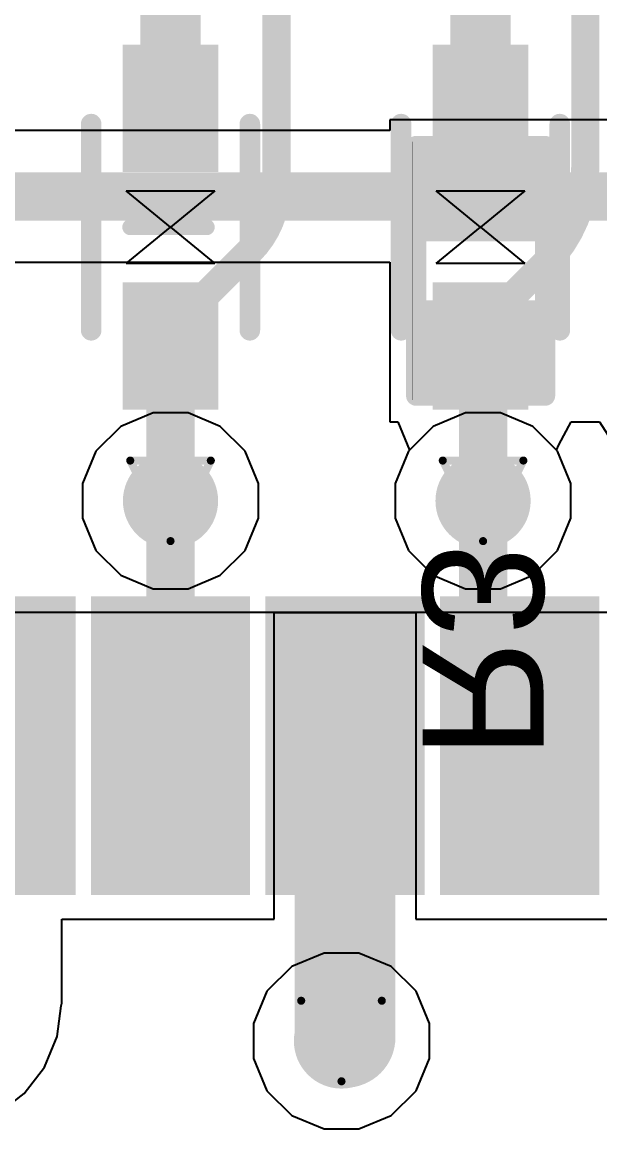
# Model space of a CAD drawing. Header units: inches. Extents: x 0 to 5359, y 0 to 5098.
# Drawn here: x 99.59 to 103.23, y 56.09 to 63.07 of the extents above; entities that cross this region are included whole.
import ezdxf

# ---------------------------------------------------------------- set-up
doc = ezdxf.new("R2010")
doc.units = ezdxf.units.IN
for name, color, linetype in [('Bottom Layer', 5, 'Continuous'), ('Bottom Overlay', 54, 'Continuous'), ('Bottom Paste', 16, 'Continuous'), ('Bottom Solder', 6, 'Continuous'), ('Drill Drawing', 1, 'Continuous'), ('Layer 1', 16, 'Continuous'), ('Layer 2', 76, 'Continuous'), ('Top Layer', 1, 'Continuous'), ('Top Overlay', 2, 'Continuous'), ('Top Paste', 8, 'Continuous'), ('Top Solder', 216, 'Continuous'), ('Via Holes', 16, 'Continuous')]:
    doc.layers.add(name, color=color, linetype=linetype)
doc.styles.add('Arial', font='', dxfattribs={"height": 0.2})
doc.styles.get('Arial').set_extended_font_data('Arial')

# ---------------------------------------------------------------- blocks, each defined once
blk = doc.blocks.new('R___0402_B_171')
at = {"layer": 'Bottom Layer'}
for points in [[(-0.2413, 0.3175), (-0.2413, -0.3175), (-0.6985, -0.3175), (-0.6985, 0.3175)], [(0.6985, 0.3175), (0.6985, -0.3175), (0.2413, -0.3175), (0.2413, 0.3175)]]:
    blk.add_hatch(color=5, dxfattribs=at).paths.add_polyline_path(points)
at = {"layer": 'Bottom Paste'}
for points in [[(-0.2413, 0.3175), (-0.2413, -0.3175), (-0.6985, -0.3175), (-0.6985, 0.3175)], [(0.6985, 0.3175), (0.6985, -0.3175), (0.2413, -0.3175), (0.2413, 0.3175)]]:
    blk.add_hatch(color=16, dxfattribs=at).paths.add_polyline_path(points)
at = {"layer": 'Bottom Solder'}
for points in [[(-0.1863, 0.3725), (-0.1863, -0.3725), (-0.7535, -0.3725), (-0.7535, 0.3725)], [(0.7535, 0.3725), (0.7535, -0.3725), (0.1863, -0.3725), (0.1863, 0.3725)]]:
    blk.add_hatch(color=6, dxfattribs=at).paths.add_polyline_path(points)
at = {"layer": 'Bottom Overlay'}
for points in [[(-0.7874, 0.4064, 0.127, 0.127, 0), (0.7874, 0.4064, 0.127, 0.127, 0)], [(-0.7874, 0.4064, 0.127, 0.127, 0), (-0.7874, -0.4064, 0.127, 0.127, 0)], [(-0.8128, 0.4318, 0.00323, 0.00323, 0), (0.8128, 0.4318, 0.00323, 0.00323, 0)], [(0.7874, 0.4064, 0.127, 0.127, 0), (0.7874, -0.4064, 0.127, 0.127, 0)], [(-0.7874, -0.4064, 0.127, 0.127, 0), (0.7874, -0.4064, 0.127, 0.127, 0)]]:
    blk.add_lwpolyline(points, format="xyseb", dxfattribs=at)
for points in [[(-0.8191, 0.4064, 0.0635, 0.0635, 1), (-0.7556, 0.4064, 0.0635, 0.0635, 1)], [(-0.8191, 0.4064, 0.0635, 0.0635, 1), (-0.7556, 0.4064, 0.0635, 0.0635, 1)], [(-0.8136, 0.4318, 0.00161, 0.00161, 1), (-0.812, 0.4318, 0.00161, 0.00161, 1)], [(0.7556, 0.4064, 0.0635, 0.0635, 1), (0.8191, 0.4064, 0.0635, 0.0635, 1)], [(0.7556, 0.4064, 0.0635, 0.0635, 1), (0.8191, 0.4064, 0.0635, 0.0635, 1)], [(0.812, 0.4318, 0.00161, 0.00161, 1), (0.8136, 0.4318, 0.00161, 0.00161, 1)], [(-0.8191, -0.4064, 0.0635, 0.0635, 1), (-0.7556, -0.4064, 0.0635, 0.0635, 1)], [(-0.8191, -0.4064, 0.0635, 0.0635, 1), (-0.7556, -0.4064, 0.0635, 0.0635, 1)], [(0.7556, -0.4064, 0.0635, 0.0635, 1), (0.8191, -0.4064, 0.0635, 0.0635, 1)], [(0.7556, -0.4064, 0.0635, 0.0635, 1), (0.8191, -0.4064, 0.0635, 0.0635, 1)]]:
    blk.add_lwpolyline(points, format="xyseb", close=True, dxfattribs=at)
blk = doc.blocks.new('5027740891_205')
at = {"layer": 'Top Layer'}
for points in [[(-0.0525, 8.175), (0.7475, 8.175), (0.7475, 6.495), (-0.0525, 6.495)], [(1.0475, 8.175), (1.8475, 8.175), (1.8475, 6.495), (1.0475, 6.495)], [(2.1475, 8.175), (2.9475, 8.175), (2.9475, 6.495), (2.1475, 6.495)], [(3.2475, 8.175), (4.0475, 8.175), (4.0475, 6.495), (3.2475, 6.495)]]:
    blk.add_hatch(color=1, dxfattribs=at).paths.add_polyline_path(points)
at = {"layer": 'Top Paste'}
for points in [[(-0.0525, 8.175), (0.7475, 8.175), (0.7475, 6.495), (-0.0525, 6.495)], [(1.0475, 8.175), (1.8475, 8.175), (1.8475, 6.495), (1.0475, 6.495)], [(2.1475, 8.175), (2.9475, 8.175), (2.9475, 6.495), (2.1475, 6.495)], [(3.2475, 8.175), (4.0475, 8.175), (4.0475, 6.495), (3.2475, 6.495)]]:
    blk.add_hatch(color=8, dxfattribs=at).paths.add_polyline_path(points)
at = {"layer": 'Top Solder'}
for points in [[(-0.1541, 8.2766), (0.8491, 8.2766), (0.8491, 6.3934), (-0.1541, 6.3934)], [(0.9459, 8.2766), (1.9491, 8.2766), (1.9491, 6.3934), (0.9459, 6.3934)], [(2.0459, 8.2766), (3.0491, 8.2766), (3.0491, 6.3934), (2.0459, 6.3934)], [(3.1459, 8.2766), (4.1491, 8.2766), (4.1491, 6.3934), (3.1459, 6.3934)]]:
    blk.add_hatch(color=216, dxfattribs=at).paths.add_polyline_path(points)
blk = doc.blocks.new('SOD_523__B__D____________215')
at = {"layer": 'Top Layer'}
for points in [[(-1.0499, 0.2), (-0.4499, 0.2), (-0.4499, -0.2), (-1.0499, -0.2)], [(1.0499, -0.2), (0.4499, -0.2), (0.4499, 0.2), (1.0499, 0.2)]]:
    blk.add_hatch(color=1, dxfattribs=at).paths.add_polyline_path(points)
at = {"layer": 'Top Paste'}
for points in [[(-1.0499, 0.2), (-0.4499, 0.2), (-0.4499, -0.2), (-1.0499, -0.2)], [(1.0499, -0.2), (0.4499, -0.2), (0.4499, 0.2), (1.0499, 0.2)]]:
    blk.add_hatch(color=8, dxfattribs=at).paths.add_polyline_path(points)
at = {"layer": 'Top Solder'}
for points in [[(-1.1515, 0.3016), (-0.3483, 0.3016), (-0.3483, -0.3016), (-1.1515, -0.3016)], [(1.1515, -0.3016), (0.3483, -0.3016), (0.3483, 0.3016), (1.1515, 0.3016)]]:
    blk.add_hatch(color=216, dxfattribs=at).paths.add_polyline_path(points)
at = {"layer": 'Top Overlay'}
for p, q in [((-0.2286, -0.2794), (-0.2286, 0.2794)), ((-0.2286, 0.2794), (0, 0)), ((0, 0), (0.2286, 0.2794)), ((0.2286, 0.2794), (0.2286, -0.2794)), ((0, 0), (-0.2286, -0.2794)), ((0, 0), (0, 0)), ((0.2286, -0.2794), (0, 0)), ((0, 0), (0, 0))]:
    blk.add_line(p, q, dxfattribs=at)
for points in [[(0.65, 0.5, 0.13, 0.13, 0), (-0.65, 0.5, 0.13, 0.13, 0)], [(0, -0.254, 0.1, 0.1, 0), (0, 0.2286, 0.1, 0.1, 0)], [(0.65, -0.5, 0.13, 0.13, 0), (-0.65, -0.5, 0.13, 0.13, 0)]]:
    blk.add_lwpolyline(points, format="xyseb", dxfattribs=at)
for points in [[(-0.6825, 0.5, 0.065, 0.065, 1), (-0.6175, 0.5, 0.065, 0.065, 1)], [(0.6175, 0.5, 0.065, 0.065, 1), (0.6825, 0.5, 0.065, 0.065, 1)], [(-0.025, 0.2286, 0.05, 0.05, 1), (0.025, 0.2286, 0.05, 0.05, 1)], [(-0.025, -0.254, 0.05, 0.05, 1), (0.025, -0.254, 0.05, 0.05, 1)], [(-0.6825, -0.5, 0.065, 0.065, 1), (-0.6175, -0.5, 0.065, 0.065, 1)], [(0.6175, -0.5, 0.065, 0.065, 1), (0.6825, -0.5, 0.065, 0.065, 1)]]:
    blk.add_lwpolyline(points, format="xyseb", close=True, dxfattribs=at)
blk = doc.blocks.new('SOD_523__B__D____________217')
at = {"layer": 'Top Layer'}
for points in [[(-1.0499, 0.2), (-0.4499, 0.2), (-0.4499, -0.2), (-1.0499, -0.2)], [(1.0499, -0.2), (0.4499, -0.2), (0.4499, 0.2), (1.0499, 0.2)]]:
    blk.add_hatch(color=1, dxfattribs=at).paths.add_polyline_path(points)
at = {"layer": 'Top Paste'}
for points in [[(-1.0499, 0.2), (-0.4499, 0.2), (-0.4499, -0.2), (-1.0499, -0.2)], [(1.0499, -0.2), (0.4499, -0.2), (0.4499, 0.2), (1.0499, 0.2)]]:
    blk.add_hatch(color=8, dxfattribs=at).paths.add_polyline_path(points)
at = {"layer": 'Top Solder'}
for points in [[(-1.1515, 0.3016), (-0.3483, 0.3016), (-0.3483, -0.3016), (-1.1515, -0.3016)], [(1.1515, -0.3016), (0.3483, -0.3016), (0.3483, 0.3016), (1.1515, 0.3016)]]:
    blk.add_hatch(color=216, dxfattribs=at).paths.add_polyline_path(points)
at = {"layer": 'Top Overlay'}
for p, q in [((-0.2286, -0.2794), (-0.2286, 0.2794)), ((-0.2286, 0.2794), (0, 0)), ((0, 0), (0.2286, 0.2794)), ((0.2286, 0.2794), (0.2286, -0.2794)), ((0, 0), (-0.2286, -0.2794)), ((0, 0), (0, 0)), ((0.2286, -0.2794), (0, 0)), ((0, 0), (0, 0))]:
    blk.add_line(p, q, dxfattribs=at)
for points in [[(0.65, 0.5, 0.13, 0.13, 0), (-0.65, 0.5, 0.13, 0.13, 0)], [(0, -0.254, 0.1, 0.1, 0), (0, 0.2286, 0.1, 0.1, 0)], [(0.65, -0.5, 0.13, 0.13, 0), (-0.65, -0.5, 0.13, 0.13, 0)]]:
    blk.add_lwpolyline(points, format="xyseb", dxfattribs=at)
for points in [[(-0.6825, 0.5, 0.065, 0.065, 1), (-0.6175, 0.5, 0.065, 0.065, 1)], [(0.6175, 0.5, 0.065, 0.065, 1), (0.6825, 0.5, 0.065, 0.065, 1)], [(-0.025, 0.2286, 0.05, 0.05, 1), (0.025, 0.2286, 0.05, 0.05, 1)], [(-0.025, -0.254, 0.05, 0.05, 1), (0.025, -0.254, 0.05, 0.05, 1)], [(-0.6825, -0.5, 0.065, 0.065, 1), (-0.6175, -0.5, 0.065, 0.065, 1)], [(0.6175, -0.5, 0.065, 0.065, 1), (0.6825, -0.5, 0.065, 0.065, 1)]]:
    blk.add_lwpolyline(points, format="xyseb", close=True, dxfattribs=at)

msp = doc.modelspace()

# ---------------------------------------------------------------- hatches: boundary and pattern name
at = {"layer": 'Bottom Layer'}
h = msp.add_hatch(color=5, dxfattribs=at)
edge = h.paths.add_edge_path()
edge.add_arc((100.5225, 60.0486), 0.3, 0, 360)
h = msp.add_hatch(color=5, dxfattribs=at)
edge = h.paths.add_edge_path()
edge.add_arc((102.4922, 60.0486), 0.3, 0, 360)
h = msp.add_hatch(color=5, dxfattribs=at)
edge = h.paths.add_edge_path()
edge.add_arc((101.6, 56.642), 0.3, 0, 360)
at = {"layer": 'Layer 1'}
h = msp.add_hatch(color=16, dxfattribs=at)
edge = h.paths.add_edge_path()
edge.add_arc((100.5225, 60.0486), 0.3, 0, 360)
h = msp.add_hatch(color=16, dxfattribs=at)
edge = h.paths.add_edge_path()
edge.add_arc((102.4922, 60.0486), 0.3, 0, 360)
h = msp.add_hatch(color=16, dxfattribs=at)
edge = h.paths.add_edge_path()
edge.add_arc((101.6, 56.642), 0.3, 0, 360)
at = {"layer": 'Layer 2'}
h = msp.add_hatch(color=76, dxfattribs=at)
edge = h.paths.add_edge_path()
edge.add_arc((100.5225, 60.0486), 0.3, 0, 360)
h = msp.add_hatch(color=76, dxfattribs=at)
edge = h.paths.add_edge_path()
edge.add_arc((102.4922, 60.0486), 0.3, 0, 360)
h = msp.add_hatch(color=76, dxfattribs=at)
edge = h.paths.add_edge_path()
edge.add_arc((101.6, 56.642), 0.3, 0, 360)
at = {"layer": 'Top Layer'}
h = msp.add_hatch(color=1, dxfattribs=at)
edge = h.paths.add_edge_path()
edge.add_arc((100.5225, 60.0486), 0.3, 0, 360)
h = msp.add_hatch(color=1, dxfattribs=at)
edge = h.paths.add_edge_path()
edge.add_arc((102.4922, 60.0486), 0.3, 0, 360)
h = msp.add_hatch(color=1, dxfattribs=at)
edge = h.paths.add_edge_path()
edge.add_arc((101.6, 56.642), 0.3, 0, 360)
at = {"layer": 'Via Holes'}
h = msp.add_hatch(color=7, dxfattribs=at)
edge = h.paths.add_edge_path()
edge.add_arc((100.5225, 60.0486), 0.15, 0, 360)
h = msp.add_hatch(color=7, dxfattribs=at)
edge = h.paths.add_edge_path()
edge.add_arc((102.4922, 60.0486), 0.15, 0, 360)
h = msp.add_hatch(color=7, dxfattribs=at)
edge = h.paths.add_edge_path()
edge.add_arc((101.6, 56.642), 0.15, 0, 360)

# ---------------------------------------------------------------- linework, layer by layer
at = {"layer": 'Bottom Layer'}
for p, q in [((103.0484, 62.4513), (101.9054, 62.4513)), ((101.9054, 62.4513), (101.9054, 62.383)), ((103.2256, 62.4513), (103.0484, 62.4513)), ((103.0484, 62.4513), (103.0484, 62.4513)), ((104.3686, 62.4513), (103.2256, 62.4513)), ((103.2256, 62.4513), (103.2256, 62.4513)), ((101.9054, 62.383), (99.1534, 62.383)), ((99.1534, 61.5543), (101.9054, 61.5543)), ((101.9054, 61.5543), (101.9054, 60.5463)), ((100.4123, 60.6026), (100.2086, 60.5183)), ((100.6327, 60.6026), (100.4123, 60.6026)), ((100.8363, 60.5183), (100.6327, 60.6026)), ((100.2086, 60.5183), (100.0528, 60.3624)), ((100.9921, 60.3624), (100.8363, 60.5183)), ((101.9054, 60.5463), (101.955, 60.5463)), ((101.955, 60.5463), (102.0286, 60.3685)), ((102.9694, 60.4012), (103.0484, 60.5463)), ((103.0484, 60.5463), (103.2256, 60.5463)), ((103.2256, 60.5463), (103.3167, 60.4062)), ((102.9558, 60.3685), (102.9694, 60.4012)), ((100.0528, 60.3624), (99.9685, 60.1588)), ((101.0765, 60.1588), (100.9921, 60.3624)), ((102.0225, 60.3624), (101.9382, 60.1588)), ((102.0286, 60.3685), (102.0225, 60.3624)), ((102.9619, 60.3624), (102.9558, 60.3685)), ((103.0462, 60.1588), (102.9619, 60.3624)), ((99.9685, 60.1588), (99.9685, 59.9384)), ((101.0765, 59.9384), (101.0765, 60.1588)), ((101.9382, 60.1588), (101.9382, 59.9384)), ((103.0462, 59.9384), (103.0462, 60.1588)), ((99.9685, 59.9384), (100.0528, 59.7348)), ((100.9921, 59.7348), (101.0765, 59.9384)), ((101.9382, 59.9384), (102.0225, 59.7348)), ((102.9619, 59.7348), (103.0462, 59.9384)), ((100.0528, 59.7348), (100.2086, 59.5789)), ((100.8363, 59.5789), (100.9921, 59.7348)), ((102.0225, 59.7348), (102.1784, 59.5789)), ((102.806, 59.5789), (102.9619, 59.7348)), ((100.2086, 59.5789), (100.4123, 59.4946)), ((100.6327, 59.4946), (100.8363, 59.5789)), ((102.1784, 59.5789), (102.382, 59.4946)), ((102.6024, 59.4946), (102.806, 59.5789)), ((100.4123, 59.4946), (100.6327, 59.4946)), ((102.382, 59.4946), (102.6024, 59.4946))]:
    msp.add_line(p, q, dxfattribs=at)
for points in [[(95.9174, 61.9687, 0.3048, 0.3048, 0), (102.4769, 61.9687, 0.3048, 0.3048, 0)], [(102.4769, 61.9687, 0.3048, 0.3048, 0), (105.1179, 61.9687, 0.3048, 0.3048, 0)], [(102.4922, 60.9019, 0.2032, 0.2032, 0), (102.6192, 61.0289, 0.2032, 0.2032, 0)], [(102.6192, 61.0289, 0.2032, 0.2032, 0), (102.6801, 61.0289, 0.2032, 0.2032, 0)], [(102.4922, 60.0486, 0.254, 0.254, 0), (102.4922, 60.9019, 0.254, 0.254, 0)]]:
    msp.add_lwpolyline(points, format="xyseb", dxfattribs=at)
for points in [[(102.4007, 61.9687, 0.1524, 0.1524, 1), (102.5531, 61.9687, 0.1524, 0.1524, 1)], [(102.4007, 61.9687, 0.1524, 0.1524, 1), (102.5531, 61.9687, 0.1524, 0.1524, 1)], [(102.5684, 61.0289, 0.1016, 0.1016, 1), (102.67, 61.0289, 0.1016, 0.1016, 1)], [(102.5684, 61.0289, 0.1016, 0.1016, 1), (102.67, 61.0289, 0.1016, 0.1016, 1)], [(102.6293, 61.0289, 0.1016, 0.1016, 1), (102.7309, 61.0289, 0.1016, 0.1016, 1)], [(102.4287, 60.9019, 0.127, 0.127, 1), (102.5557, 60.9019, 0.127, 0.127, 1)], [(102.4414, 60.9019, 0.1016, 0.1016, 1), (102.543, 60.9019, 0.1016, 0.1016, 1)], [(102.4287, 60.0486, 0.127, 0.127, 1), (102.5557, 60.0486, 0.127, 0.127, 1)]]:
    msp.add_lwpolyline(points, format="xyseb", close=True, dxfattribs=at)
at = {"layer": 'Drill Drawing'}
for points in [[(100.2685, 60.3026, 0.0508, 0.0508, 0), (100.7765, 60.3026, 0.0508, 0.0508, 0)], [(100.2685, 60.3026, 0.0508, 0.0508, 0), (100.5225, 59.7946, 0.0508, 0.0508, 0)], [(100.5225, 59.7946, 0.0508, 0.0508, 0), (100.7765, 60.3026, 0.0508, 0.0508, 0)], [(102.2382, 60.3026, 0.0508, 0.0508, 0), (102.7462, 60.3026, 0.0508, 0.0508, 0)], [(102.2382, 60.3026, 0.0508, 0.0508, 0), (102.4922, 59.7946, 0.0508, 0.0508, 0)], [(102.4922, 59.7946, 0.0508, 0.0508, 0), (102.7462, 60.3026, 0.0508, 0.0508, 0)], [(101.346, 56.896, 0.0508, 0.0508, 0), (101.854, 56.896, 0.0508, 0.0508, 0)], [(101.346, 56.896, 0.0508, 0.0508, 0), (101.6, 56.388, 0.0508, 0.0508, 0)], [(101.6, 56.388, 0.0508, 0.0508, 0), (101.854, 56.896, 0.0508, 0.0508, 0)]]:
    msp.add_lwpolyline(points, format="xyseb", dxfattribs=at)
for points in [[(100.2558, 60.3026, 0.0254, 0.0254, 1), (100.2812, 60.3026, 0.0254, 0.0254, 1)], [(100.2558, 60.3026, 0.0254, 0.0254, 1), (100.2812, 60.3026, 0.0254, 0.0254, 1)], [(100.7638, 60.3026, 0.0254, 0.0254, 1), (100.7892, 60.3026, 0.0254, 0.0254, 1)], [(100.7638, 60.3026, 0.0254, 0.0254, 1), (100.7892, 60.3026, 0.0254, 0.0254, 1)], [(102.2255, 60.3026, 0.0254, 0.0254, 1), (102.2509, 60.3026, 0.0254, 0.0254, 1)], [(102.2255, 60.3026, 0.0254, 0.0254, 1), (102.2509, 60.3026, 0.0254, 0.0254, 1)], [(102.7335, 60.3026, 0.0254, 0.0254, 1), (102.7589, 60.3026, 0.0254, 0.0254, 1)], [(102.7335, 60.3026, 0.0254, 0.0254, 1), (102.7589, 60.3026, 0.0254, 0.0254, 1)], [(100.5098, 59.7946, 0.0254, 0.0254, 1), (100.5352, 59.7946, 0.0254, 0.0254, 1)], [(100.5098, 59.7946, 0.0254, 0.0254, 1), (100.5352, 59.7946, 0.0254, 0.0254, 1)], [(102.4795, 59.7946, 0.0254, 0.0254, 1), (102.5049, 59.7946, 0.0254, 0.0254, 1)], [(102.4795, 59.7946, 0.0254, 0.0254, 1), (102.5049, 59.7946, 0.0254, 0.0254, 1)], [(101.3333, 56.896, 0.0254, 0.0254, 1), (101.3587, 56.896, 0.0254, 0.0254, 1)], [(101.3333, 56.896, 0.0254, 0.0254, 1), (101.3587, 56.896, 0.0254, 0.0254, 1)], [(101.8413, 56.896, 0.0254, 0.0254, 1), (101.8667, 56.896, 0.0254, 0.0254, 1)], [(101.8413, 56.896, 0.0254, 0.0254, 1), (101.8667, 56.896, 0.0254, 0.0254, 1)], [(101.5873, 56.388, 0.0254, 0.0254, 1), (101.6127, 56.388, 0.0254, 0.0254, 1)], [(101.5873, 56.388, 0.0254, 0.0254, 1), (101.6127, 56.388, 0.0254, 0.0254, 1)]]:
    msp.add_lwpolyline(points, format="xyseb", close=True, dxfattribs=at)
at = {"layer": 'Layer 1'}
for p, q in [((100.4123, 60.6026), (100.2086, 60.5183)), ((100.6327, 60.6026), (100.4123, 60.6026)), ((100.8363, 60.5183), (100.6327, 60.6026)), ((102.382, 60.6026), (102.1784, 60.5183)), ((102.6024, 60.6026), (102.382, 60.6026)), ((102.806, 60.5183), (102.6024, 60.6026)), ((100.2086, 60.5183), (100.0528, 60.3624)), ((100.9921, 60.3624), (100.8363, 60.5183)), ((102.1784, 60.5183), (102.0225, 60.3624)), ((102.9619, 60.3624), (102.806, 60.5183)), ((100.0528, 60.3624), (99.9685, 60.1588)), ((101.0765, 60.1588), (100.9921, 60.3624)), ((102.0225, 60.3624), (101.9382, 60.1588)), ((103.0462, 60.1588), (102.9619, 60.3624)), ((99.9685, 60.1588), (99.9685, 59.9384)), ((101.0765, 59.9384), (101.0765, 60.1588)), ((101.9382, 60.1588), (101.9382, 59.9384)), ((103.0462, 59.9384), (103.0462, 60.1588)), ((99.9685, 59.9384), (100.0528, 59.7348)), ((100.9921, 59.7348), (101.0765, 59.9384)), ((101.9382, 59.9384), (102.0225, 59.7348)), ((102.9619, 59.7348), (103.0462, 59.9384)), ((100.0528, 59.7348), (100.2086, 59.5789)), ((100.8363, 59.5789), (100.9921, 59.7348)), ((102.0225, 59.7348), (102.1784, 59.5789)), ((102.806, 59.5789), (102.9619, 59.7348)), ((100.2086, 59.5789), (100.4123, 59.4946)), ((100.6327, 59.4946), (100.8363, 59.5789)), ((102.1784, 59.5789), (102.382, 59.4946)), ((102.6024, 59.4946), (102.806, 59.5789)), ((100.4123, 59.4946), (100.6327, 59.4946)), ((102.382, 59.4946), (102.6024, 59.4946))]:
    msp.add_line(p, q, dxfattribs=at)
at = {"layer": 'Layer 2'}
for p, q in [((100.4123, 60.6026), (100.2086, 60.5183)), ((100.6327, 60.6026), (100.4123, 60.6026)), ((100.8363, 60.5183), (100.6327, 60.6026)), ((102.382, 60.6026), (102.1784, 60.5183)), ((102.6024, 60.6026), (102.382, 60.6026)), ((102.806, 60.5183), (102.6024, 60.6026)), ((100.2086, 60.5183), (100.0528, 60.3624)), ((100.9921, 60.3624), (100.8363, 60.5183)), ((102.1784, 60.5183), (102.0225, 60.3624)), ((102.9619, 60.3624), (102.806, 60.5183)), ((100.0528, 60.3624), (99.9685, 60.1588)), ((101.0765, 60.1588), (100.9921, 60.3624)), ((102.0225, 60.3624), (101.9382, 60.1588)), ((103.0462, 60.1588), (102.9619, 60.3624)), ((99.9685, 60.1588), (99.9685, 59.9384)), ((101.0765, 59.9384), (101.0765, 60.1588)), ((101.9382, 60.1588), (101.9382, 59.9384)), ((103.0462, 59.9384), (103.0462, 60.1588)), ((99.9685, 59.9384), (100.0528, 59.7348)), ((100.9921, 59.7348), (101.0765, 59.9384)), ((101.9382, 59.9384), (102.0225, 59.7348)), ((102.9619, 59.7348), (103.0462, 59.9384)), ((100.0528, 59.7348), (100.2086, 59.5789)), ((100.8363, 59.5789), (100.9921, 59.7348)), ((102.0225, 59.7348), (102.1784, 59.5789)), ((102.806, 59.5789), (102.9619, 59.7348)), ((100.2086, 59.5789), (100.4123, 59.4946)), ((100.6327, 59.4946), (100.8363, 59.5789)), ((102.1784, 59.5789), (102.382, 59.4946)), ((102.6024, 59.4946), (102.806, 59.5789)), ((100.4123, 59.4946), (100.6327, 59.4946)), ((102.382, 59.4946), (102.6024, 59.4946)), ((101.4898, 57.196), (101.2862, 57.1117)), ((101.7102, 57.196), (101.4898, 57.196)), ((101.9138, 57.1117), (101.7102, 57.196)), ((101.2862, 57.1117), (101.1303, 56.9558)), ((102.0697, 56.9558), (101.9138, 57.1117)), ((101.1303, 56.9558), (101.046, 56.7522)), ((102.154, 56.7522), (102.0697, 56.9558)), ((101.046, 56.7522), (101.046, 56.5318)), ((102.154, 56.5318), (102.154, 56.7522)), ((101.046, 56.5318), (101.1303, 56.3282)), ((102.0697, 56.3282), (102.154, 56.5318)), ((101.1303, 56.3282), (101.2862, 56.1723)), ((101.9138, 56.1723), (102.0697, 56.3282)), ((101.2862, 56.1723), (101.4898, 56.088)), ((101.7102, 56.088), (101.9138, 56.1723)), ((101.4898, 56.088), (101.7102, 56.088))]:
    msp.add_line(p, q, dxfattribs=at)
at = {"layer": 'Top Layer'}
for p, q in [((104.4515, 59.345), (94.1438, 59.345)), ((101.1765, 57.411), (101.1765, 59.345)), ((101.1765, 59.345), (102.0685, 59.345)), ((102.0685, 59.345), (102.0685, 57.411)), ((99.8368, 56.8797), (99.8368, 57.411)), ((99.8368, 57.411), (101.1765, 57.411)), ((102.0685, 57.411), (104.4765, 57.411)), ((99.8083, 56.6713), (99.8336, 56.8636)), ((99.8336, 56.8636), (99.8368, 56.8797)), ((99.7279, 56.4772), (99.8083, 56.6713)), ((99.6, 56.3105), (99.7279, 56.4772)), ((99.4333, 56.1826), (99.6, 56.3105))]:
    msp.add_line(p, q, dxfattribs=at)
for points in [[(103.1366, 62.1563, 0.1778, 0.1778, 0), (103.1366, 68.542, 0.1778, 0.1778, 0)], [(101.1908, 62.0308, 0.1778, 0.1778, 0), (101.1908, 68.1764, 0.1778, 0.1778, 0)], [(100.5225, 62.5242, 0.381, 0.381, 0), (100.5225, 64.008, 0.381, 0.381, 0)], [(102.4758, 62.5242, 0.381, 0.381, 0), (102.4758, 64.008, 0.381, 0.381, 0)], [(103.1366, 62.1563, 0.1778, 0.1778, -0.198912), (102.8833, 61.5446, 0.1778, 0.1778, 0)], [(101.1908, 62.0308, 0.1778, 0.1778, -0.198722), (101.0228, 61.6247, 0.1778, 0.1778, 0)], [(100.5225, 61.1244, 0.1778, 0.1778, 0), (101.0225, 61.6244, 0.1778, 0.1778, 0)], [(101.0228, 61.6247, 0.1778, 0.1778, -0.000183), (101.0225, 61.6244, 0.1778, 0.1778, 0)], [(102.4631, 61.1244, 0.1778, 0.1778, 0), (102.8833, 61.5446, 0.1778, 0.1778, 0)], [(100.5225, 61.0244, 0.1778, 0.1778, 0), (100.5225, 61.1244, 0.1778, 0.1778, 0)], [(102.4631, 61.0244, 0.1778, 0.1778, 0), (102.4631, 61.1244, 0.1778, 0.1778, 0)], [(100.5225, 60.0486, 0.3048, 0.3048, 0), (100.5225, 61.0244, 0.3048, 0.3048, 0)], [(102.4922, 60.0486, 0.3048, 0.3048, 0), (102.4922, 60.9952, 0.3048, 0.3048, 0)], [(102.4631, 61.0244, 0.1778, 0.1778, 0), (102.4922, 60.9952, 0.1778, 0.1778, 0)], [(100.5225, 58.505, 0.3048, 0.3048, 0), (100.5225, 60.0486, 0.3048, 0.3048, 0)], [(102.4922, 58.7353, 0.3048, 0.3048, 0), (102.4922, 60.0486, 0.3048, 0.3048, 0)], [(101.6225, 56.6645, 0.635, 0.635, 0), (101.6225, 58.505, 0.635, 0.635, 0)], [(102.4922, 58.7353, 0.1778, 0.1778, 0), (102.7225, 58.505, 0.1778, 0.1778, 0)]]:
    msp.add_lwpolyline(points, format="xyseb", dxfattribs=at)
for points in [[(100.4272, 62.5242, 0.1905, 0.1905, 1), (100.6177, 62.5242, 0.1905, 0.1905, 1)], [(102.3805, 62.5242, 0.1905, 0.1905, 1), (102.571, 62.5242, 0.1905, 0.1905, 1)], [(103.0922, 62.1563, 0.0889, 0.0889, 1), (103.1811, 62.1563, 0.0889, 0.0889, 1)], [(103.0922, 62.1563, 0.0889, 0.0889, 1), (103.1811, 62.1563, 0.0889, 0.0889, 1)], [(101.1464, 62.0308, 0.0889, 0.0889, 1), (101.2353, 62.0308, 0.0889, 0.0889, 1)], [(101.1464, 62.0308, 0.0889, 0.0889, 1), (101.2353, 62.0308, 0.0889, 0.0889, 1)], [(100.978, 61.6244, 0.0889, 0.0889, 1), (101.0669, 61.6244, 0.0889, 0.0889, 1)], [(100.978, 61.6244, 0.0889, 0.0889, 1), (101.0669, 61.6244, 0.0889, 0.0889, 1)], [(100.9783, 61.6247, 0.0889, 0.0889, 1), (101.0672, 61.6247, 0.0889, 0.0889, 1)], [(100.9783, 61.6247, 0.0889, 0.0889, 1), (101.0672, 61.6247, 0.0889, 0.0889, 1)], [(102.8388, 61.5446, 0.0889, 0.0889, 1), (102.9277, 61.5446, 0.0889, 0.0889, 1)], [(102.8388, 61.5446, 0.0889, 0.0889, 1), (102.9277, 61.5446, 0.0889, 0.0889, 1)], [(100.478, 61.1244, 0.0889, 0.0889, 1), (100.5669, 61.1244, 0.0889, 0.0889, 1)], [(100.478, 61.1244, 0.0889, 0.0889, 1), (100.5669, 61.1244, 0.0889, 0.0889, 1)], [(102.4186, 61.1244, 0.0889, 0.0889, 1), (102.5075, 61.1244, 0.0889, 0.0889, 1)], [(102.4186, 61.1244, 0.0889, 0.0889, 1), (102.5075, 61.1244, 0.0889, 0.0889, 1)], [(100.4463, 61.0244, 0.1524, 0.1524, 1), (100.5987, 61.0244, 0.1524, 0.1524, 1)], [(102.416, 60.9952, 0.1524, 0.1524, 1), (102.5684, 60.9952, 0.1524, 0.1524, 1)], [(100.478, 61.0244, 0.0889, 0.0889, 1), (100.5669, 61.0244, 0.0889, 0.0889, 1)], [(102.4186, 61.0244, 0.0889, 0.0889, 1), (102.5075, 61.0244, 0.0889, 0.0889, 1)], [(102.4186, 61.0244, 0.0889, 0.0889, 1), (102.5075, 61.0244, 0.0889, 0.0889, 1)], [(102.4478, 60.9952, 0.0889, 0.0889, 1), (102.5367, 60.9952, 0.0889, 0.0889, 1)], [(100.4463, 60.0486, 0.1524, 0.1524, 1), (100.5987, 60.0486, 0.1524, 0.1524, 1)], [(100.4463, 60.0486, 0.1524, 0.1524, 1), (100.5987, 60.0486, 0.1524, 0.1524, 1)], [(102.416, 60.0486, 0.1524, 0.1524, 1), (102.5684, 60.0486, 0.1524, 0.1524, 1)], [(102.416, 60.0486, 0.1524, 0.1524, 1), (102.5684, 60.0486, 0.1524, 0.1524, 1)], [(102.416, 58.7353, 0.1524, 0.1524, 1), (102.5684, 58.7353, 0.1524, 0.1524, 1)], [(101.4637, 58.505, 0.3175, 0.3175, 1), (101.7812, 58.505, 0.3175, 0.3175, 1)], [(102.4478, 58.7353, 0.0889, 0.0889, 1), (102.5367, 58.7353, 0.0889, 0.0889, 1)], [(100.4463, 58.505, 0.1524, 0.1524, 1), (100.5987, 58.505, 0.1524, 0.1524, 1)], [(102.678, 58.505, 0.0889, 0.0889, 1), (102.7669, 58.505, 0.0889, 0.0889, 1)], [(101.4637, 56.6645, 0.3175, 0.3175, 1), (101.7812, 56.6645, 0.3175, 0.3175, 1)]]:
    msp.add_lwpolyline(points, format="xyseb", close=True, dxfattribs=at)

# ---------------------------------------------------------------- block references
for name, p, rotation in [('SOD_523__B__D____________217', (100.5225, 61.7743), 270), ('SOD_523__B__D____________215', (102.4758, 61.7743), 270), ('R___0402_B_171', (102.4769, 61.4988), 90)]:
    msp.add_blockref(name, p, dxfattribs=dict(rotation=rotation))
msp.add_blockref('5027740891_205', (99.075, 51.17))

# ---------------------------------------------------------------- texts
at = {"layer": 'Bottom Overlay', "style": 'Arial', "text_generation_flag": 2}
msp.add_text('R3', height=0.762, rotation=270, dxfattribs=at).set_placement((102.1113, 58.4202))

doc.saveas('drawing.dxf')
